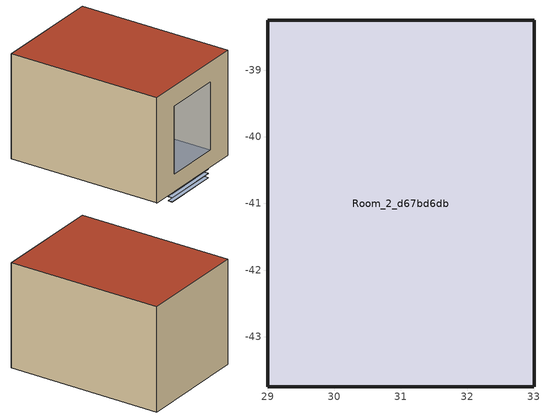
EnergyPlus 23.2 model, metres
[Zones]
Room_2_d67bd6db
 floor ground (Generic Ground Slab): 33,-38.25 33,-43.75 29,-43.75 29,-38.25 z0
 wall outside (Generic Exterior Wall): 33,-43.75 33,-38.25 29,-38.25 29,-43.75 z0:3.7; 29,-43.75,3.7 29,-43.75,0 33,-43.75,0 32.05,-43.75,0.6 29.95,-43.75,0.6 29.95,-43.75,3 32.05,-43.75,3 32.05,-43.75,0.6 33,-43.75,0 33,-43.75,3.7
 roof outside (Generic Roof): 29,-38.25 29,-43.75 33,-43.75 33,-38.25 z3.7
shading: 29.95,-43.75 32.05,-43.75 / 32.03,-43.65 32.03,-43.75 / 32.03,-43.75 32.09,-43.75 / 32.09,-43.75 32.09,-43.65 / 32.09,-43.65 32.03,-43.65 / 29.93,-43.65 29.93,-43.75 / 29.93,-43.75 29.99,-43.75 / 29.99,-43.75 29.99,-43.65 / 29.99,-43.65 29.93,-43.65 z0.6:3; 33,-43.75 33,-38.25 / 33,-38.25 29,-38.25 / 29,-38.25 29,-43.75 z0:3.7; 29.99,-43.52 29.99,-43.67 32.03,-43.67 32.03,-43.52 z0.5; 32.03,-43.52 32.03,-43.67 29.99,-43.67 29.99,-43.52 z0.5; 29.99,-43.52 29.99,-43.67 32.03,-43.67 32.03,-43.52 z0.35; 32.03,-43.52 32.03,-43.67 29.99,-43.67 29.99,-43.52 z0.35; 29.99,-43.52 29.99,-43.67 32.03,-43.67 32.03,-43.52 z0.2; 32.03,-43.52 32.03,-43.67 29.99,-43.67 29.99,-43.52 z0.2; 29.99,-43.52 29.99,-43.67 32.03,-43.67 32.03,-43.52 z0.05; 32.03,-43.52 32.03,-43.67 29.99,-43.67 29.99,-43.52 z0.05; 29.99,-43.52 29.99,-43.67 32.03,-43.67 32.03,-43.52 z-0.1; 32.03,-43.52 32.03,-43.67 29.99,-43.67 29.99,-43.52 z-0.1; 29.99,-43.52 29.99,-43.67 32.03,-43.67 32.03,-43.52 z-0.25; 32.03,-43.52 32.03,-43.67 29.99,-43.67 29.99,-43.52 z-0.25; 29.99,-43.52 29.99,-43.67 32.03,-43.67 32.03,-43.52 z-0.4; 32.03,-43.52 32.03,-43.67 29.99,-43.67 29.99,-43.52 z-0.4; 29.99,-43.52 29.99,-43.67 32.03,-43.67 32.03,-43.52 z1.85; 32.03,-43.52 32.03,-43.67 29.99,-43.67 29.99,-43.52 z1.85; 29.99,-43.52 29.99,-43.67 32.03,-43.67 32.03,-43.52 z1.7; 32.03,-43.52 32.03,-43.67 29.99,-43.67 29.99,-43.52 z1.7; 29.99,-43.52 29.99,-43.67 32.03,-43.67 32.03,-43.52 z1.55; 32.03,-43.52 32.03,-43.67 29.99,-43.67 29.99,-43.52 z1.54; 29.99,-43.52 29.99,-43.67 32.03,-43.67 32.03,-43.52 z1.4; 32.03,-43.52 32.03,-43.67 29.99,-43.67 29.99,-43.52 z1.4; 29.99,-43.52 29.99,-43.67 32.03,-43.67 32.03,-43.52 z1.25; 32.03,-43.52 32.03,-43.67 29.99,-43.67 29.99,-43.52 z1.25; 29.99,-43.52 29.99,-43.67 32.03,-43.67 32.03,-43.52 z1.1; 32.03,-43.52 32.03,-43.67 29.99,-43.67 29.99,-43.52 z1.1; 29.99,-43.52 29.99,-43.67 32.03,-43.67 32.03,-43.52 z0.95; 32.03,-43.52 32.03,-43.67 29.99,-43.67 29.99,-43.52 z0.94; 29.99,-43.52 29.99,-43.67 32.03,-43.67 32.03,-43.52 z0.8; 32.03,-43.52 32.03,-43.67 29.99,-43.67 29.99,-43.52 z0.8; 29.99,-43.52 29.99,-43.67 32.03,-43.67 32.03,-43.52 z0.65; 32.03,-43.52 32.03,-43.67 29.99,-43.67 29.99,-43.52 z0.65; 29,-38.25 33,-38.25 33,-43.75 29,-43.75 z0; 33,-43.75 33,-38.25 29,-38.25 29,-43.75 z3.7; 29,-43.75,3.7 29,-43.75,0 33,-43.75,0 32.05,-43.75,0.6 29.95,-43.75,0.6 29.95,-43.75,3 32.05,-43.75,3 32.05,-43.75,0.6 33,-43.75,0 33,-43.75,3.7
[Building]
test&#13&#10: North Axis {deg}=0; Terrain=City; Solar Distribution=FullExteriorWithReflections
[Site:Location]
Site 1: Latitude {deg}=0; Longitude {deg}=0; Time Zone {hr}=0; Elevation {m}=0
[Site:WaterMainsTemperature]
Calculation Method=CorrelationFromWeatherFile
[SizingPeriod:DesignDay] Day of Month=21; Dry-Bulb Temperature Range Modifier Type=DefaultMultipliers; Barometric Pressure {Pa}=101109; Rain Indicator=No; Snow Indicator=No; Daylight Saving Time Indicator=No; Begin Environment Reset Mode=FullResetAtBeginEnvironment
Name | Month | Day Type | Maximum Dry-Bulb Temperature {C} | Daily Dry-Bulb Temperature Range {deltaC} | Humidity Condition Type | Wetbulb or DewPoint at Maximum Dry-Bulb {C} | Wind Speed {m/s} | Wind Direction {deg} | Solar Model Indicator | ASHRAE Clear Sky Optical Depth for Beam Irradiance (taub) | ASHRAE Clear Sky Optical Depth for Diffuse Irradiance (taud) | Enthalpy at Maximum Dry-Bulb {J/kg} | Sky Clearness
SHENZHEN Ann Clg .4% Condns DB=>MWB | 7 | SummerDesignDay | 33.8 | 5.3 | Wetbulb | 26.5 | 3.4 | 220 | ASHRAETau | 0.685 | 1.554
SHENZHEN Ann Clg .4% Condns DP=>MDB | 7 | SummerDesignDay | 30.2 | 5.3 | Dewpoint | 28.2 | 3.4 | 220 | ASHRAETau | 0.685 | 1.554
SHENZHEN Ann Clg .4% Condns Enth=>MDB | 7 | SummerDesignDay | 31.3 | 5.3 | Enthalpy |  | 3.4 | 220 | ASHRAETau | 0.685 | 1.554 | 94500
SHENZHEN Ann Clg .4% Condns WB=>MDB | 7 | SummerDesignDay | 31 | 5.3 | Wetbulb | 28.8 | 3.4 | 220 | ASHRAETau | 0.685 | 1.554
SHENZHEN Ann Htg 99.6% Condns DB | 1 | WinterDesignDay | 6.9 | 0 | Wetbulb | 6.9 | 4.5 | 20 | ASHRAEClearSky |  |  |  | 0
SHENZHEN Ann Htg Wind 99.6% Condns WS=>MCDB | 1 | WinterDesignDay | 11.9 | 0 | Wetbulb | 11.9 | 8.4 | 20 | ASHRAEClearSky |  |  |  | 0
SHENZHEN Ann Hum_n 99.6% Condns DP=>MCDB | 1 | WinterDesignDay | 12.3 | 0 | Dewpoint | -5.1 | 4.5 | 20 | ASHRAEClearSky |  |  |  | 0
[Material] Thermal Absorptance=0.9
Name | Roughness | Thickness {m} | Conductivity {W/m-K} | Density {kg/m3} | Specific Heat {J/kg-K} | Solar Absorptance | Visible Absorptance
Generic 50mm Insulation | MediumRough | 0.05 | 0.03 | 43 | 1210 | 0.7 | 0.7
Generic Acoustic Tile | MediumSmooth | 0.02 | 0.06 | 368 | 590 | 0.2 | 0.2
Generic Brick | MediumRough | 0.1 | 0.9 | 1920 | 790 | 0.65 | 0.65
Generic Ceiling Air Gap | Smooth | 0.1 | 0.556 | 1.28 | 1000 | 0.7 | 0.7
Generic Gypsum Board | MediumSmooth | 0.0127 | 0.16 | 800 | 1090 | 0.5 | 0.5
Generic HW Concrete | MediumRough | 0.2 | 1.95 | 2240 | 900 | 0.8 | 0.8
Generic LW Concrete | MediumRough | 0.1 | 0.53 | 1280 | 840 | 0.8 | 0.8
Generic Roof Membrane | MediumRough | 0.01 | 0.16 | 1120 | 1460 | 0.65 | 0.65
Generic Wall Air Gap | Smooth | 0.1 | 0.667 | 1.28 | 1000 | 0.7 | 0.7
[WindowMaterial:Gas]
Generic Window Air Gap: Gas Type=Air; Thickness {m}=0.0127
[WindowMaterial:Glazing] Optical Data Type=SpectralAverage; Thickness {m}=0.006; Infrared Transmittance at Normal Incidence=0; Front Side Infrared Hemispherical Emissivity=0.84; Conductivity {W/m-K}=1; Dirt Correction Factor for Solar and Visible Transmittance=1; Solar Diffusing=No
Name | Solar Transmittance at Normal Incidence | Front Side Solar Reflectance at Normal Incidence | Back Side Solar Reflectance at Normal Incidence | Visible Transmittance at Normal Incidence | Front Side Visible Reflectance at Normal Incidence | Back Side Visible Reflectance at Normal Incidence | Back Side Infrared Hemispherical Emissivity
Generic Clear Glass | 0.77 | 0.07 | 0.07 | 0.88 | 0.08 | 0.08 | 0.84
Generic Low-e Glass | 0.45 | 0.36 | 0.36 | 0.71 | 0.21 | 0.21 | 0.047
[Construction]
Generic Double Pane: Generic Low-e Glass, Generic Window Air Gap, Generic Clear Glass
Generic Exterior Wall: Generic Brick, Generic LW Concrete, Generic 50mm Insulation, Generic Wall Air Gap, Generic Gypsum Board
Generic Ground Slab: Generic 50mm Insulation, Generic HW Concrete
Generic Roof: Generic Roof Membrane, Generic 50mm Insulation, Generic LW Concrete, Generic Ceiling Air Gap, Generic Acoustic Tile
[ShadingProperty:Reflectance]
Name | Shading Surface | Diffuse Solar Reflectance of Unglazed Part of Shading Surface | Diffuse Visible Reflectance of Unglazed Part of Shading Surface | Fraction of Shading Surface That Is Glazed | Glazing Construction
 | Floor_c4d31a66 1 | 0.5 | 0.5 | 0
 | RoofCeiling_add018d7 1 | 0.35 | 0.35 | 0
 | Wall_1_edc8a310 1 | 0.35 | 0.35 | 0
 | Wall_2_dd60cdcb 1 | 0.35 | 0.35 | 0
 | Wall_3_ca50d4c0 1 | 0.35 | 0.35 | 0
 | Wall_4_ebd1f216 1 | 0.35 | 0.35 | 0
 | Window_41dc6838 |  |  | 1 | Generic Double Pane
[Zone]
Room_2_d67bd6db: Multiplier=1; Ceiling Height {m}=3.7; Volume {m3}=7.89999; Part of Total Floor Area=Yes
[Space]
Room_2_d67bd6db_Space: Zone=Room_2_d67bd6db; Space Type=Generic Office Program
[SpaceList]
Generic Office Program: Room_2_d67bd6db_Space
[Lights]
Generic Office Lighting: Zone or ZoneList or Space or SpaceList=Generic Office Program; Schedule=Generic Office Lighting; Design Level Calculation Method=Watts/Area; Watts per Zone Floor Area {W/m2}=10.55; Return Air Fraction=0; Fraction Radiant=0.7; Fraction Visible=0.2; Fraction Replaceable=1
[People]
Generic Office People: Zone or ZoneList or Space or SpaceList=Generic Office Program; Number of People Schedule=Generic Office Occupancy; Number of People Calculation Method=People/Area; People per Floor Area {person/m2}=0.0565; Fraction Radiant=0.3; Activity Level Schedule=Seated Adult Activity
[ElectricEquipment]
Generic Office Equipment: Zone or ZoneList or Space or SpaceList=Generic Office Program; Schedule=Generic Office Equipment; Design Level Calculation Method=Watts/Area; Watts per Zone Floor Area {W/m2}=10.33; Fraction Latent=0; Fraction Radiant=0.5; Fraction Lost=0
[ZoneInfiltration:DesignFlowRate]
Generic Office Infiltration: Zone or ZoneList or Space or SpaceList=Generic Office Program; Schedule=Generic Office Infiltration; Design Flow Rate Calculation Method=Flow/ExteriorArea; Flow Rate per Exterior Surface Area {m3/s-m2}=0.0002266; Constant Term Coefficient=1; Temperature Term Coefficient=0; Velocity Term Coefficient=0
[ZoneControl:Thermostat]
Room_2_d67bd6db Thermostat: Zone or ZoneList=Room_2_d67bd6db; Control Type Schedule=Room_2_d67bd6db Thermostat Schedule; Control 1=Generic Office Setpoints; Temperature Difference Between Cutout And Setpoint {deltaC}=0
[ThermostatSetpoint:DualSetpoint]
Generic Office Setpoints: Heating Setpoint Temperature Schedule=Generic Office Heating; Cooling Setpoint Temperature Schedule=Generic Office Cooling
[ZoneHVAC:IdealLoadsAirSystem]
Room_2_d67bd6db Ideal Loads Air System: Maximum Heating Supply Air Temperature {C}=50; Minimum Cooling Supply Air Temperature {C}=13; Heating Limit=LimitCapacity; Maximum Sensible Heating Capacity {W}=Autosize; Cooling Limit=LimitFlowRateAndCapacity; Maximum Cooling Air Flow Rate {m3/s}=Autosize; Maximum Total Cooling Capacity {W}=Autosize; Dehumidification Control Type=None; Design Specification Outdoor Air Object=Generic Office Ventilation; Demand Controlled Ventilation Type=None; Outdoor Air Economizer Type=DifferentialDryBulb; Sensible Heat Recovery Effectiveness=0; Latent Heat Recovery Effectiveness=0
[DesignSpecification:OutdoorAir]
Generic Office Ventilation: Outdoor Air Method=Sum; Outdoor Air Flow per Person {m3/s-person}=0.00236; Outdoor Air Flow per Zone Floor Area {m3/s-m2}=0.000305; Outdoor Air Flow per Zone {m3/s}=0; Outdoor Air Flow Air Changes per Hour {1/hr}=0
[Zone equipment]
Room_2_d67bd6db: Room_2_d67bd6db Ideal Loads Air System
[Sizing:Zone]
Room_2_d67bd6db: Zone Cooling Design Supply Air Temperature Input Method=SupplyAirTemperature; Zone Cooling Design Supply Air Temperature {C}=14; Zone Cooling Design Supply Air Temperature Difference {deltaC}=11.11; Zone Heating Design Supply Air Temperature Input Method=SupplyAirTemperature; Zone Heating Design Supply Air Temperature {C}=40; Zone Heating Design Supply Air Temperature Difference {deltaC}=11.11; Zone Cooling Design Supply Air Humidity Ratio {kgWater/kgDryAir}=0.0085; Zone Heating Design Supply Air Humidity Ratio {kgWater/kgDryAir}=0.008; Design Specification Outdoor Air Object=Room_2_d67bd6db DSOA Space List; Cooling Design Air Flow Method=DesignDay; Cooling Design Air Flow Rate {m3/s}=0; Cooling Minimum Air Flow per Zone Floor Area {m3/s-m2}=0.000762; Cooling Minimum Air Flow {m3/s}=0; Cooling Minimum Air Flow Fraction=0; Heating Design Air Flow Method=DesignDay; Heating Design Air Flow Rate {m3/s}=0; Heating Maximum Air Flow per Zone Floor Area {m3/s-m2}=0.002032; Heating Maximum Air Flow {m3/s}=0.141576; Heating Maximum Air Flow Fraction=0.3; Account for Dedicated Outdoor Air System=No; Zone Load Sizing Method=Sensible Load Only No Latent Load; Zone Latent Cooling Design Supply Air Humidity Ratio Input Method=HumidityRatioDifference; Zone Cooling Design Supply Air Humidity Ratio Difference {kgWater/kgDryAir}=0.005; Zone Latent Heating Design Supply Air Humidity Ratio Input Method=HumidityRatioDifference; Zone Humidification Design Supply Air Humidity Ratio Difference {kgWater/kgDryAir}=0.005
[DesignSpecification:OutdoorAir:SpaceList]
Room_2_d67bd6db DSOA Space List: Space Name 1=Room_2_d67bd6db_Space; Space Design Specification Outdoor Air Object Name 1=Generic Office Ventilation
[Schedule:Day:Interval]
OfficeMedium BLDG_LIGHT_SCH_2013_Sun: No, 06:00, 0.05, 18:00, 0.0431163, 24:00, 0.05
Schedule Day 9: No, 05:00, 0.05, 06:00, 0.1, 07:00, 0.0862326, 08:00, 0.258698, 17:00, 0.776093, 18:00, 0.431163, 20:00, 0.258698, 22:00, 0.172465, 23:00, 0.0862326, 24:00, 0.0431163
Schedule Day 10; OfficeMedium BLDG_LIGHT_SCH_2013_Sat 1: No, 06:00, 0.05, 08:00, 0.0862326, 12:00, 0.258698, 17:00, 0.129349, 19:00, 0.0431163, 24:00, 0.05
OfficeMedium BLDG_LIGHT_SCH_2013_SmrDsn 1; OfficeMedium BLDG_EQUIP_SCH_2013_SmrDsn 1; OfficeMedium INFIL_SCH_PNNL_Default; OfficeMedium INFIL_SCH_PNNL_Default 1: No, 24:00, 1
OfficeMedium BLDG_LIGHT_SCH_2013_WntrDsn 1; OfficeMedium BLDG_OCC_SCH_WntrDsn 1; OfficeMedium BLDG_EQUIP_SCH_2013_WntrDsn 1: No, 24:00, 0
OfficeMedium BLDG_OCC_SCH_Default; OfficeMedium BLDG_OCC_SCH_Default 1: No, 06:00, 0, 18:00, 0.05, 24:00, 0
Schedule Day 11: No, 06:00, 0, 07:00, 0.1, 08:00, 0.2, 12:00, 0.95, 13:00, 0.5, 17:00, 0.95, 18:00, 0.3, 22:00, 0.1, 24:00, 0.05
Schedule Day 12: No, 06:00, 0, 08:00, 0.1, 12:00, 0.3, 17:00, 0.1, 19:00, 0.05, 24:00, 0
OfficeMedium BLDG_OCC_SCH_SmrDsn 1: No, 06:00, 0, 22:00, 1, 24:00, 0.05
Seated Adult Activity_Day Schedule: No, 24:00, 120
OfficeMedium BLDG_EQUIP_SCH_2013_Sun: No, 06:00, 0.230755, 18:00, 0.288107, 24:00, 0.230755
Schedule Day 5: No, 06:00, 0.307674, 08:00, 0.381235, 12:00, 0.857778, 13:00, 0.76247, 17:00, 0.857778, 18:00, 0.476543, 24:00, 0.381235
Schedule Day 6; OfficeMedium BLDG_EQUIP_SCH_2013_Sat 1: No, 06:00, 0.230755, 08:00, 0.381235, 12:00, 0.476543, 17:00, 0.33358, 19:00, 0.285926, 24:00, 0.230755
OfficeMedium HTGSETP_SCH_YES_OPTIMUM_Default; OfficeMedium HTGSETP_SCH_YES_OPTIMUM_Default_SmrDsn 1; OfficeMedium HTGSETP_SCH_YES_OPTIMUM_Default 1: No, 24:00, 15.6
Schedule Day 3: No, 05:00, 15.6, 06:00, 17.8, 07:00, 20, 22:00, 21, 24:00, 15.6
Schedule Day 4: No, 05:00, 15.6, 06:00, 17.8, 07:00, 20, 17:00, 21, 24:00, 15.6
OfficeMedium HTGSETP_SCH_YES_OPTIMUM_WntrDsn 1: No, 05:00, 15.6, 06:00, 17.6, 07:00, 19.6, 22:00, 21, 24:00, 15.6
OfficeMedium CLGSETP_SCH_YES_OPTIMUM_Default; OfficeMedium CLGSETP_SCH_YES_OPTIMUM_Default_WntrDsn 1; OfficeMedium CLGSETP_SCH_YES_OPTIMUM_Default 1: No, 24:00, 26.7
Schedule Day 7: No, 05:00, 26.7, 06:00, 25.6, 07:00, 25, 22:00, 24, 24:00, 26.7
Schedule Day 8: No, 05:00, 26.7, 06:00, 25.7, 07:00, 25, 17:00, 24, 24:00, 26.7
OfficeMedium CLGSETP_SCH_YES_OPTIMUM_SmrDsn 1: No, 05:00, 26.7, 06:00, 25.7, 07:00, 25, 22:00, 24, 24:00, 26.7
OfficeMedium INFIL_SCH_PNNL_Sat_WntrDsn 1; Schedule Day 2: No, 06:00, 1, 18:00, 0.25, 24:00, 1
OfficeMedium INFIL_SCH_PNNL_Wkdy_SmrDsn 1; Schedule Day 1: No, 06:00, 1, 22:00, 0.25, 24:00, 1
[Schedule:Week:Daily]
Generic Office Lighting Week Rule - Jan1-Dec31: OfficeMedium BLDG_LIGHT_SCH_2013_Sun, Schedule Day 9, Schedule Day 9, Schedule Day 9, Schedule Day 9, Schedule Day 9, Schedule Day 10, OfficeMedium BLDG_LIGHT_SCH_2013_Sat 1, OfficeMedium BLDG_LIGHT_SCH_2013_SmrDsn 1, OfficeMedium BLDG_LIGHT_SCH_2013_WntrDsn 1, OfficeMedium BLDG_LIGHT_SCH_2013_Sun, OfficeMedium BLDG_LIGHT_SCH_2013_Sun
Generic Office Occupancy Week Rule - Jan1-Dec31: OfficeMedium BLDG_OCC_SCH_Default, Schedule Day 11, Schedule Day 11, Schedule Day 11, Schedule Day 11, Schedule Day 11, Schedule Day 12, OfficeMedium BLDG_OCC_SCH_Default 1, OfficeMedium BLDG_OCC_SCH_SmrDsn 1, OfficeMedium BLDG_OCC_SCH_WntrDsn 1, OfficeMedium BLDG_OCC_SCH_Default, OfficeMedium BLDG_OCC_SCH_Default
Seated Adult Activity Week Rule - Jan1-Dec31: Seated Adult Activity_Day Schedule, Seated Adult Activity_Day Schedule, Seated Adult Activity_Day Schedule, Seated Adult Activity_Day Schedule, Seated Adult Activity_Day Schedule, Seated Adult Activity_Day Schedule, Seated Adult Activity_Day Schedule, Seated Adult Activity_Day Schedule, Seated Adult Activity_Day Schedule, Seated Adult Activity_Day Schedule, Seated Adult Activity_Day Schedule, Seated Adult Activity_Day Schedule
Generic Office Equipment Week Rule - Jan1-Dec31: OfficeMedium BLDG_EQUIP_SCH_2013_Sun, Schedule Day 5, Schedule Day 5, Schedule Day 5, Schedule Day 5, Schedule Day 5, Schedule Day 6, OfficeMedium BLDG_EQUIP_SCH_2013_Sat 1, OfficeMedium BLDG_EQUIP_SCH_2013_SmrDsn 1, OfficeMedium BLDG_EQUIP_SCH_2013_WntrDsn 1, OfficeMedium BLDG_EQUIP_SCH_2013_Sun, OfficeMedium BLDG_EQUIP_SCH_2013_Sun
Generic Office Heating Week Rule - Jan1-Dec31: OfficeMedium HTGSETP_SCH_YES_OPTIMUM_Default, Schedule Day 3, Schedule Day 3, Schedule Day 3, Schedule Day 3, Schedule Day 3, Schedule Day 4, OfficeMedium HTGSETP_SCH_YES_OPTIMUM_Default 1, OfficeMedium HTGSETP_SCH_YES_OPTIMUM_Default_SmrDsn 1, OfficeMedium HTGSETP_SCH_YES_OPTIMUM_WntrDsn 1, OfficeMedium HTGSETP_SCH_YES_OPTIMUM_Default, OfficeMedium HTGSETP_SCH_YES_OPTIMUM_Default
Generic Office Cooling Week Rule - Jan1-Dec31: OfficeMedium CLGSETP_SCH_YES_OPTIMUM_Default, Schedule Day 7, Schedule Day 7, Schedule Day 7, Schedule Day 7, Schedule Day 7, Schedule Day 8, OfficeMedium CLGSETP_SCH_YES_OPTIMUM_Default 1, OfficeMedium CLGSETP_SCH_YES_OPTIMUM_SmrDsn 1, OfficeMedium CLGSETP_SCH_YES_OPTIMUM_Default_WntrDsn 1, OfficeMedium CLGSETP_SCH_YES_OPTIMUM_Default, OfficeMedium CLGSETP_SCH_YES_OPTIMUM_Default
Generic Office Infiltration Week Rule - Jan1-Dec31: OfficeMedium INFIL_SCH_PNNL_Default, Schedule Day 1, Schedule Day 1, Schedule Day 1, Schedule Day 1, Schedule Day 1, Schedule Day 2, OfficeMedium INFIL_SCH_PNNL_Default 1, OfficeMedium INFIL_SCH_PNNL_Wkdy_SmrDsn 1, OfficeMedium INFIL_SCH_PNNL_Sat_WntrDsn 1, OfficeMedium INFIL_SCH_PNNL_Default, OfficeMedium INFIL_SCH_PNNL_Default
[Schedule:Year]
Generic Office Lighting: Generic Office Lighting Week Rule - Jan1-Dec31, 1, 1, 12, 31
Generic Office Occupancy: Generic Office Occupancy Week Rule - Jan1-Dec31, 1, 1, 12, 31
Seated Adult Activity: Seated Adult Activity Week Rule - Jan1-Dec31, 1, 1, 12, 31
Generic Office Equipment: Generic Office Equipment Week Rule - Jan1-Dec31, 1, 1, 12, 31
Generic Office Heating: Generic Office Heating Week Rule - Jan1-Dec31, 1, 1, 12, 31
Generic Office Cooling: Generic Office Cooling Week Rule - Jan1-Dec31, 1, 1, 12, 31
Generic Office Infiltration: Generic Office Infiltration Week Rule - Jan1-Dec31, 1, 1, 12, 31
[Schedule:Compact]
Room_2_d67bd6db Thermostat Schedule: Through: 12/31, For: AllDays, Until: 24:00, 4
